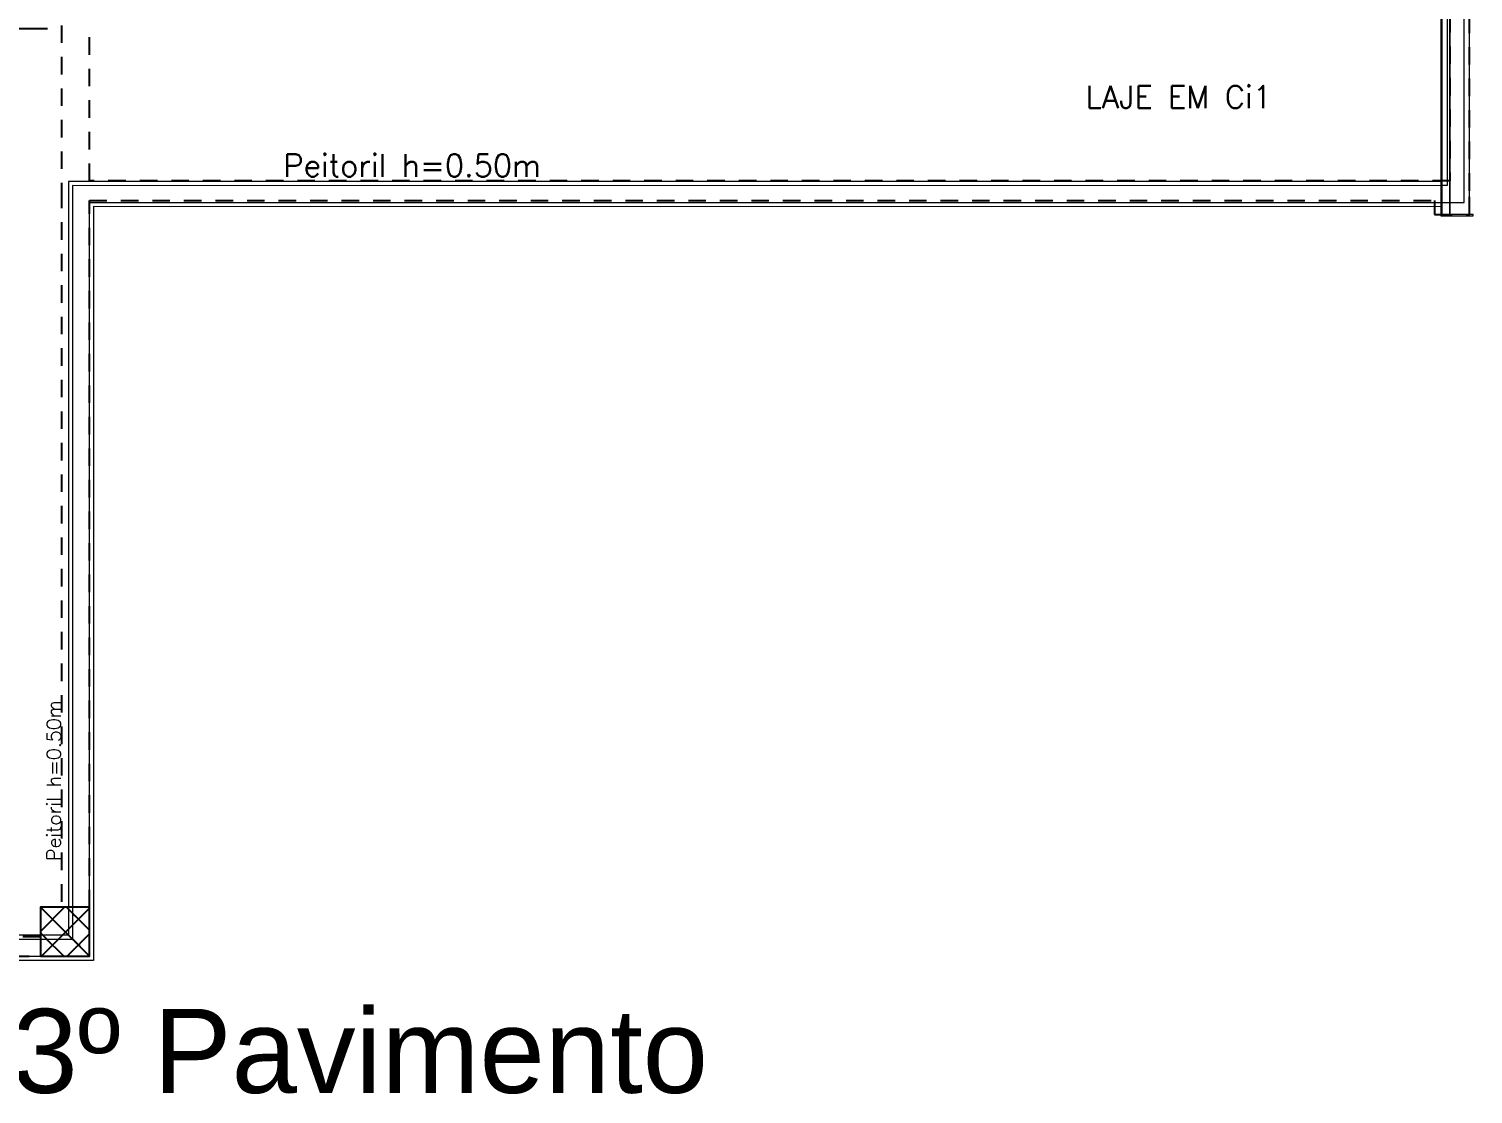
# Model space of a CAD drawing. Header units: millimetres. Extents: x 188.6 to 263.2, y 40.1 to 120.1.
# Drawn here: x 251.46 to 261.76, y 40.52 to 48.13 of the extents above; entities that cross this region are included whole.
import ezdxf

# ---------------------------------------------------------------- set-up
doc = ezdxf.new("R2010")
doc.units = ezdxf.units.MM
doc.set_wipeout_variables(frame=1)
for name, pattern in [('HIDDEN2', [0.1875, 0.125, -0.0625]), ('Linha Tracejada 2_1', [300, 200, -100]), ('Wipeout_Contour', [1000, 0, -1000])]:
    doc.linetypes.add(name, pattern=pattern)
for name, color, linetype in [('ARQ', 8, 'Continuous'), ('ARQ-BASE', 8, 'Continuous'), ('ARQ-TXT', 8, 'Continuous'), ('ESTR-PILARES', 11, 'Continuous'), ('ESTR-VIGAS', 11, 'HIDDEN2'), ('ESTRUTURA', 7, 'Continuous')]:
    doc.layers.add(name, color=color, linetype=linetype)
doc.styles.add('140-75', font='arial.ttf', dxfattribs={"height": 0.45})
doc.styles.add('60-75', font='romans.shx', dxfattribs={"height": 0.12})

# ---------------------------------------------------------------- blocks, each defined once
blk = doc.blocks.new('ESTR-1TP-29.09.2016')
at = {"layer": 'ESTR-PILARES'}
for p, q in [((48.217, 4.007), (48.39, 4.18)), ((48.219, 4.18), (48.567, 3.832)), ((48.224, 3.83), (48.567, 4.173)), ((48.367, 4.18), (48.367, 4.18)), ((48.367, 4.18), (48.367, 4.18)), ((48.403, 4.18), (48.567, 4.016)), ((48.217, 3.998), (48.385, 3.83)), ((48.392, 4.005), (48.392, 4.005)), ((48.408, 3.83), (48.567, 3.99)), ((48.217, 3.83), (48.217, 3.83)), ((48.217, 3.83), (48.217, 3.83)), ((48.567, 3.83), (48.567, 3.83)), ((48.567, 3.83), (48.567, 3.83))]:
    blk.add_line(p, q, dxfattribs=at)
blk.add_lwpolyline([(48.217, 3.83), (48.567, 3.83), (48.567, 4.18), (48.217, 4.18), (48.217, 3.83)], dxfattribs=at)
at = {"layer": 'ESTR-VIGAS'}
for p, q in [((58.167, 9.125), (58.167, 9.125)), ((58.167, 9.125), (58.167, 9.125)), ((58.417, 9.125), (58.417, 9.125))]:
    blk.add_line(p, q, dxfattribs=at)
for points in [[(58.277, 12.35), (58.277, 9.365)], [(58.417, 9.295), (58.417, 12.35)], [(48.367, 10.475), (48.367, 9.295)], [(48.567, 9.365), (48.567, 10.475)], [(48.367, 9.295), (48.367, 4.18)], [(58.277, 9.365), (48.567, 9.365)], [(58.417, 9.125), (58.417, 9.295)], [(48.567, 4.18), (48.567, 9.225)], [(48.567, 9.225), (58.167, 9.225)], [(58.167, 9.225), (58.167, 9.125)], [(58.167, 9.125), (58.417, 9.125)], [(48.217, 3.97), (44.187, 3.97)], [(44.187, 3.83), (48.217, 3.83)]]:
    blk.add_lwpolyline(points, dxfattribs=at)
blk = doc.blocks.new('arq-3pav')
at = {"layer": 'ARQ', "color": 8, "linetype": 'Linha Tracejada 2_1', "lineweight": 0}
blk.add_line((56.692, 6.752), (56.692, 9.739), dxfattribs=at)
at = {"layer": 'ARQ'}
blk.add_line((46.58, 7.87), (33.471, 7.87), dxfattribs=at)
at = {"color": 8, "linetype": 'Wipeout_Contour', "lineweight": 0, "ltscale": 132009.399933}
blk.add_wipeout([(56.525, 6.75), (46.76, 6.751), (46.775, 6.736), (56.525, 6.735)], dxfattribs=at).dxf.layer = 'ARQ'
at = {"color": 8, "linetype": 'Wipeout_Contour', "lineweight": 0, "ltscale": 132122.947089}
blk.add_wipeout([(56.525, 6.735), (46.775, 6.736), (46.865, 6.646), (56.525, 6.645)], dxfattribs=at).dxf.layer = 'ARQ'
at = {"layer": 'ARQ', "color": 8, "linetype": 'Linha Tracejada 2_1', "lineweight": 0}
blk.add_line((56.572, 6.752), (56.572, 9.74), dxfattribs=at)
at = {"layer": 'ARQ', "color": 8, "linetype": 'Continuous', "lineweight": 0}
blk.add_line((56.572, 6.752), (56.525, 6.752), dxfattribs=at)
at = {"layer": 'ARQ', "color": 8, "linetype": 'Linha Tracejada 2_1', "lineweight": 0, "flags": 128}
for points in [[(56.525, 6.75), (46.76, 6.751)], [(56.525, 6.75), (56.525, 6.735)]]:
    blk.add_lwpolyline(points, dxfattribs=at)
at = {"color": 8, "linetype": 'Wipeout_Contour', "lineweight": 0, "ltscale": 132236.600482}
blk.add_wipeout([(56.525, 6.645), (46.865, 6.646), (46.88, 6.631), (56.525, 6.63)], dxfattribs=at).dxf.layer = 'ARQ'
at = {"layer": 'ARQ', "color": 8, "linetype": 'Continuous', "lineweight": 0, "flags": 128}
blk.add_lwpolyline([(56.59, 6.545), (56.535, 6.545), (56.535, 9.74), (56.59, 9.74)], close=True, dxfattribs=at)
at = {"layer": 'ARQ', "color": 8, "linetype": 'Linha Tracejada 2_1', "lineweight": 0, "flags": 128}
for points in [[(56.525, 6.63), (56.692, 6.63), (56.692, 6.752)], [(56.525, 6.735), (56.525, 6.645)], [(46.88, 6.631), (56.525, 6.63)], [(56.525, 6.645), (56.525, 6.63)]]:
    blk.add_lwpolyline(points, dxfattribs=at)
at = {"color": 8, "linetype": 'Wipeout_Contour', "lineweight": 0, "ltscale": 114012.810486}
blk.add_wipeout([(46.76, 6.751), (46.76, 1.371), (46.775, 1.356), (46.775, 6.736)], dxfattribs=at).dxf.layer = 'ARQ'
at = {"color": 8, "linetype": 'Wipeout_Contour', "lineweight": 0, "ltscale": 114249.16734}
blk.add_wipeout([(46.775, 6.736), (46.775, 1.356), (46.865, 1.266), (46.865, 6.646)], dxfattribs=at).dxf.layer = 'ARQ'
at = {"color": 8, "linetype": 'Wipeout_Contour', "lineweight": 0, "ltscale": 152007.628981}
blk.add_wipeout([(56.755, 6.545), (56.535, 6.545), (56.525, 6.535), (56.755, 6.535)], dxfattribs=at).dxf.layer = 'ARQ'
at = {"layer": 'ARQ', "color": 8, "linetype": 'Continuous', "lineweight": 0}
for p, q in [((56.59, 6.545), (56.59, 9.75)), ((56.525, 6.78), (46.73, 6.781)), ((56.73, 6.545), (56.59, 6.545))]:
    blk.add_line(p, q, dxfattribs=at)
at = {"layer": 'ARQ', "color": 8, "linetype": 'Continuous', "lineweight": 0, "flags": 128}
for points in [[(56.525, 9.74), (56.525, 6.535)], [(56.535, 6.545), (56.535, 9.74)], [(56.525, 6.535), (56.755, 6.535)], [(56.755, 6.545), (56.535, 6.545)], [(56.755, 6.535), (56.755, 6.545)]]:
    blk.add_lwpolyline(points, dxfattribs=at)
blk.add_lwpolyline([(56.525, 6.535), (56.73, 6.535), (56.73, 9.739), (56.525, 9.739)], close=True, dxfattribs=at)
at = {"layer": 'ARQ', "color": 8, "linetype": 'Linha Tracejada 2_1', "lineweight": 0, "flags": 128}
blk.add_lwpolyline([(46.76, 6.751), (46.76, 1.371)], dxfattribs=at)
at = {"color": 8, "linetype": 'Wipeout_Contour', "lineweight": 0, "ltscale": 114485.602611}
blk.add_wipeout([(46.865, 6.646), (46.865, 1.266), (46.88, 1.251), (46.88, 6.631)], dxfattribs=at).dxf.layer = 'ARQ'
at = {"layer": 'ARQ', "color": 8, "linetype": 'Continuous', "lineweight": 0}
blk.add_line((56.525, 6.6), (46.91, 6.601), dxfattribs=at)
at = {"layer": 'ARQ', "color": 8, "linetype": 'Linha Tracejada 2_1', "lineweight": 0, "flags": 128}
blk.add_lwpolyline([(46.88, 1.251), (46.88, 6.631)], dxfattribs=at)
at = {"color": 8, "linetype": 'Wipeout_Contour', "lineweight": 0, "ltscale": 90240.090966}
blk.add_wipeout([(46.76, 1.371), (33.486, 1.372), (33.471, 1.357), (46.775, 1.356)], dxfattribs=at).dxf.layer = 'ARQ'
at = {"color": 8, "linetype": 'Wipeout_Contour', "lineweight": 0, "ltscale": 90314.512242}
blk.add_wipeout([(46.775, 1.356), (33.471, 1.357), (33.381, 1.267), (46.865, 1.266)], dxfattribs=at).dxf.layer = 'ARQ'
at = {"layer": 'ARQ', "color": 8, "linetype": 'Continuous', "lineweight": 0}
for p, q in [((46.73, 6.781), (46.73, 1.401)), ((46.73, 1.401), (33.516, 1.402))]:
    blk.add_line(p, q, dxfattribs=at)
at = {"layer": 'ARQ', "color": 8, "linetype": 'Linha Tracejada 2_1', "lineweight": 0, "flags": 128}
blk.add_lwpolyline([(46.76, 1.371), (33.486, 1.372)], dxfattribs=at)
at = {"color": 8, "linetype": 'Wipeout_Contour', "lineweight": 0, "ltscale": 90389.110239}
blk.add_wipeout([(46.865, 1.266), (33.381, 1.267), (33.366, 1.252), (46.88, 1.251)], dxfattribs=at).dxf.layer = 'ARQ'
at = {"layer": 'ARQ', "color": 8, "linetype": 'Continuous', "lineweight": 0}
for p, q in [((46.91, 6.601), (46.91, 1.221)), ((46.91, 1.221), (33.336, 1.222))]:
    blk.add_line(p, q, dxfattribs=at)
at = {"layer": 'ARQ', "color": 8, "linetype": 'Linha Tracejada 2_1', "lineweight": 0, "flags": 128}
blk.add_lwpolyline([(33.366, 1.252), (46.88, 1.251)], dxfattribs=at)
at = {"layer": 'ESTRUTURA'}
blk.add_blockref('ESTR-1TP-29.09.2016', (-1.687, -2.58), dxfattribs=at)

msp = doc.modelspace()

# ---------------------------------------------------------------- block references
msp.add_blockref('arq-3pav', (205.008, 40.257))

# ---------------------------------------------------------------- next in the draw order: block references
at = {"layer": 'ESTRUTURA'}
msp.add_blockref('ESTR-1TP-29.09.2016', (203.321, 37.677), dxfattribs=at)

# ---------------------------------------------------------------- next in the draw order: texts
at = {"layer": 'ARQ-BASE', "color": 8, "style": '60-75'}
for s, p in [('LAJE EM Ci1', (258.997, 47.561)), ('Peitoril h=0.50m', (253.273, 47.072))]:
    msp.add_text(s, height=0.16, dxfattribs=at).set_placement(p)
msp.add_text('Peitoril h=0.50m', height=0.1, rotation=90, dxfattribs=at).set_placement((251.684, 42.187))
at = {"layer": 'ARQ-TXT', "color": 7, "style": '140-75'}
msp.add_text('Planta Baixa - 3º Pavimento', height=0.6, dxfattribs=at).set_placement((245.888, 40.532))

doc.saveas('drawing.dxf')
